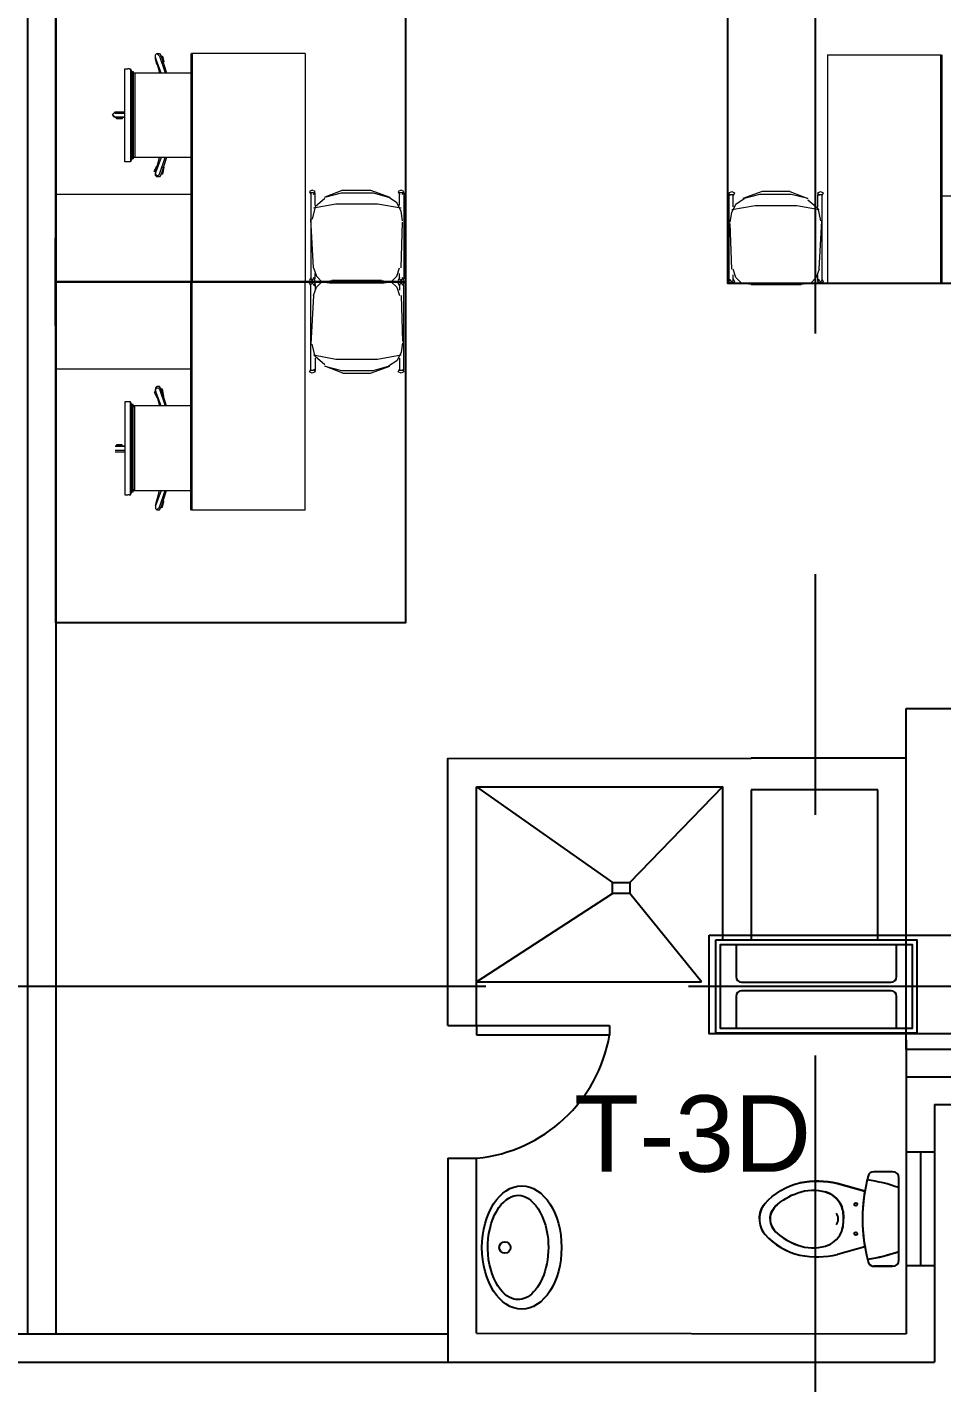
# Model space of a CAD drawing. Header units: millimetres. Extents: x 2148 to 2681, y 758 to 986.
# Drawn here: x 2610.419 to 2612.833, y 925.923 to 929.501 of the extents above; entities that cross this region are included whole.
import ezdxf

# ---------------------------------------------------------------- set-up
doc = ezdxf.new("R2010")
doc.units = ezdxf.units.MM
doc.linetypes.add('CENTER2', pattern=[28.575, 19.05, -3.175, 3.175, -3.175])
for name, color, linetype in [('0.1', 193, 'Continuous'), ('4', 4, 'Continuous'), ('at_Entity', 7, 'Continuous'), ('COLUMN', 7, 'Continuous'), ('D', 1, 'Continuous'), ('DR', 7, 'Continuous'), ('ELAYOUT', 4, 'Continuous'), ('HATCH', 8, 'Continuous'), ('S-COLS', 6, 'Continuous'), ('S_GRID LINES', 252, 'Continuous'), ('TEXT', 6, 'Continuous'), ('WLINE', 7, 'Continuous')]:
    doc.layers.add(name, color=color, linetype=linetype)
doc.styles.add('SWISS', font='swissl.ttf')

# ---------------------------------------------------------------- blocks, each defined once
blk = doc.blocks.new('wc1')
at = {"layer": '0.1'}
blk.add_line((-79404.0124, -2086.3263), (-79404.0124, -2086.3763), dxfattribs=at)
blk.add_arc((-79404.0275, -2086.3763), 0.0152, 285.1478, 0, dxfattribs=at)
at = {"layer": 'DR', "color": 7, "linetype": 'Continuous'}
for p, q in [((-79404.0286, -2086.3101), (-79404.2453, -2086.3101)), ((-79404.2616, -2086.3263), (-79404.2616, -2086.3763)), ((-79404.0124, -2086.3763), (-79404.0124, -2086.3263)), ((-79404.2103, -2086.3997), (-79404.2308, -2086.4716)), ((-79404.2308, -2086.4716), (-79404.2103, -2086.3997)), ((-79404.0636, -2086.3997), (-79404.0432, -2086.4716)), ((-79404.0636, -2086.3997), (-79404.0432, -2086.4716))]:
    blk.add_line(p, q, dxfattribs=at)
at = {"layer": 'DR', "color": 8, "linetype": 'Continuous'}
for points in [[(-79404.1374, -2086.6496, -0.187036), (-79404.1703, -2086.636, -0.115027), (-79404.2057, -2086.5766, -0.170967), (-79404.2084, -2086.5036, -0.209642), (-79404.1737, -2086.4624, -0.096036), (-79404.137, -2086.4557)], [(-79404.1366, -2086.6496, 0.187036), (-79404.1037, -2086.636, 0.115027), (-79404.0683, -2086.5766, 0.170967), (-79404.0655, -2086.5036, 0.209642), (-79404.1002, -2086.4624, 0.096036), (-79404.137, -2086.4557)]]:
    blk.add_lwpolyline(points, format="xyb", dxfattribs=at)
at = {"layer": 'DR', "color": 7, "linetype": 'Continuous'}
for points in [[(-79404.137, -2086.6776, -0.190094), (-79404.1772, -2086.6635, -0.160718), (-79404.2321, -2086.5709, -0.104398), (-79404.2308, -2086.4716, -0.104398)], [(-79404.137, -2086.6776, 0.190094), (-79404.0968, -2086.6635, 0.160718), (-79404.0418, -2086.5709, 0.104398), (-79404.0432, -2086.4716, 0.104398)]]:
    blk.add_lwpolyline(points, format="xyb", dxfattribs=at)
at = {"layer": 'DR', "color": 8, "linetype": 'Continuous'}
for centre in [(-79404.1757, -2086.4238), (-79404.0982, -2086.4238)]:
    blk.add_circle(centre, 0.00382, dxfattribs=at)
at = {"layer": 'DR', "color": 7, "linetype": 'Continuous'}
for centre, radius, start, end in [((-79404.2453, -2086.3263), 0.0163, 90, 180), ((-79404.0286, -2086.3263), 0.0163, 0, 90), ((-79404.2464, -2086.3763), 0.0152, 180, 254.8522), ((-79404.0275, -2086.3763), 0.0152, 256.925, 0), ((-79404.137, -2085.972), 0.434, 254.8522, 285.1478), ((-79403.9962, -2086.5245), 0.2404, 167.28, 191.1199), ((-79404.2777, -2086.5245), 0.2404, 348.8801, 12.72), ((-79404.2097, -2086.5339), 0.1719, 311.3231, 347.5875), ((-79404.1392, -2086.6196), 0.058, 228.4248, 272.2387), ((-79404.1347, -2086.6196), 0.058, 267.7613, 311.5752)]:
    blk.add_arc(centre, radius, start, end, dxfattribs=at)
at = {"layer": 'DR', "color": 8, "linetype": 'Continuous'}
for centre, radius, start, end in [((-79403.801, -2086.4591), 0.4444, 160.4095, 171.5049), ((-79404.4701, -2086.4591), 0.4444, 8.5829, 19.5905), ((-79404.4701, -2086.4591), 0.4444, 8.8088, 19.5905), ((-79404.137, -2085.972), 0.434, 260.2675, 279.7325), ((-79404.138, -2086.5538), 0.0982, 89.4176, 111.3602), ((-79404.136, -2086.5538), 0.0982, 68.6398, 90.5824), ((-79404.1441, -2086.5226), 0.0671, 116.2125, 163.5731), ((-79404.137, -2086.4916), 0.0216, 48.929, 131.071), ((-79404.1298, -2086.5226), 0.0671, 16.4269, 63.7875), ((-79404.1704, -2086.5362), 0.1098, 338.4444, 17.252), ((-79404.2135, -2086.5303), 0.1524, 318.446, 342.3404), ((-79404.1363, -2086.6004), 0.0492, 219.0871, 269.204), ((-79404.1377, -2086.6004), 0.0492, 270.796, 320.9129)]:
    blk.add_arc(centre, radius, start, end, dxfattribs=at)

msp = doc.modelspace()

# ---------------------------------------------------------------- linework, layer by layer
at = {"layer": '4', "color": 4, "lineweight": -3, "ltscale": 0.05}
for p, q in [((2611.6042695, 926.054311), (2612.738657, 926.0526861)), ((2611.5292695, 925.9776861), (2612.813657, 925.9776861))]:
    msp.add_line(p, q, dxfattribs=at)
at = {"layer": 'at_Entity', "color": 0, "lineweight": 15}
for p, q in [((2610.7573083, 929.4279329, 0), (2610.7609688, 929.4315927, 0)), ((2610.7573083, 929.4279329, 0), (2610.7609688, 929.4315927, 0)), ((2610.7609688, 929.4315927, 0), (2610.7682885, 929.4315927, 0)), ((2610.7609688, 929.4315927, 0), (2610.7646286, 929.4279329, 0)), ((2610.7682885, 929.4315927, 0), (2610.7719483, 929.4242731, 0)), ((2611.1525876, 929.4320226, 0), (2610.8524686, 929.4320226, 0)), ((2611.1525876, 929.4320226, 0), (2611.1525876, 928.8293039, 0)), ((2610.7573083, 929.4206132, 0), (2610.7573083, 929.4279329, 0)), ((2610.7573083, 929.4242731, 0), (2610.7573083, 929.4279329, 0)), ((2610.7719483, 929.3803531, 0), (2610.7573083, 929.4206132, 0)), ((2610.7573083, 929.4206132, 0), (2610.7682885, 929.3803531, 0)), ((2610.7573083, 929.4169534, 0), (2610.7573083, 929.4206132, 0)), ((2610.7609688, 929.4023134, 0), (2610.7573083, 929.4169534, 0)), ((2610.7646286, 929.4023134, 0), (2610.7609688, 929.4023134, 0)), ((2610.7646286, 929.4279329, 0), (2610.7682885, 929.4242731, 0)), ((2610.7682885, 929.4242731, 0), (2610.7829285, 929.3803531, 0)), ((2610.7719483, 929.4242731, 0), (2610.7865883, 929.3803531, 0)), ((2610.7719483, 929.4242731, 0), (2610.7756088, 929.4242731, 0)), ((2610.7756088, 929.4242731, 0), (2610.7792686, 929.4096331, 0)), ((2610.7792686, 929.4096331, 0), (2610.7756088, 929.4059732, 0)), ((2612.5309097, 929.4283839, 0), (2612.8310287, 929.4283839, 0)), ((2612.5309097, 929.4283839, 0), (2612.5309097, 928.8256652, 0)), ((2610.6767887, 929.3840129, 0), (2610.6767887, 929.3913332, 0)), ((2610.6767887, 929.3913332, 0), (2610.684109, 929.3913332, 0)), ((2610.6767887, 929.1534334, 0), (2610.6767887, 929.3840129, 0)), ((2610.6877688, 929.3913332, 0), (2610.684109, 929.3913332, 0)), ((2610.6877688, 929.3913332, 0), (2610.6914286, 929.3913332, 0)), ((2610.6914286, 929.3913332, 0), (2610.6950885, 929.3840129, 0)), ((2610.6914286, 929.3913332, 0), (2610.6914286, 929.1461137, 0)), ((2610.6950885, 929.3840129, 0), (2610.6950885, 929.1534334, 0)), ((2610.6950885, 929.3840129, 0), (2610.6987483, 929.3840129, 0)), ((2610.6987483, 929.3840129, 0), (2610.6987483, 929.1534334, 0)), ((2610.6987483, 929.3766932, 0), (2610.6987483, 929.3803531, 0)), ((2610.6987483, 929.3803531, 0), (2610.7024088, 929.3803531, 0)), ((2610.7024088, 929.3803531, 0), (2610.7024088, 929.1570933, 0)), ((2610.7024088, 929.3803531, 0), (2610.8488082, 929.3803531, 0)), ((2610.6475087, 929.2742132, 0), (2610.6438488, 929.2705534, 0)), ((2610.6438488, 929.2705534, 0), (2610.6475087, 929.2742132, 0)), ((2610.6438488, 929.2705534, 0), (2610.6475087, 929.2668936, 0)), ((2610.6475087, 929.2632331, 0), (2610.6438488, 929.2705534, 0)), ((2610.6475087, 929.2742132, 0), (2610.6511685, 929.2778731, 0)), ((2610.6511685, 929.2742132, 0), (2610.6475087, 929.2742132, 0)), ((2610.6475087, 929.2668936, 0), (2610.6511685, 929.2632331, 0)), ((2610.6511685, 929.2632331, 0), (2610.6475087, 929.2632331, 0)), ((2610.6511685, 929.2778731, 0), (2610.6767887, 929.2778731, 0)), ((2610.6511685, 929.2742132, 0), (2610.6767887, 929.2742132, 0)), ((2610.6767887, 929.2632331, 0), (2610.6511685, 929.2632331, 0)), ((2610.6511685, 929.2632331, 0), (2610.6767887, 929.2632331, 0)), ((2610.654829, 929.2778731, 0), (2610.669469, 929.2778731, 0)), ((2610.654829, 929.2595732, 0), (2610.654829, 929.2632331, 0)), ((2610.669469, 929.2595732, 0), (2610.654829, 929.2595732, 0)), ((2610.669469, 929.2632331, 0), (2610.669469, 929.2595732, 0)), ((2610.6767887, 929.1461137, 0), (2610.6767887, 929.1534334, 0)), ((2610.684109, 929.1461137, 0), (2610.6767887, 929.1461137, 0)), ((2610.6877688, 929.1461137, 0), (2610.684109, 929.1461137, 0)), ((2610.6914286, 929.1461137, 0), (2610.6877688, 929.1461137, 0)), ((2610.6950885, 929.1534334, 0), (2610.6914286, 929.1461137, 0)), ((2610.6987483, 929.1534334, 0), (2610.6950885, 929.1534334, 0)), ((2610.6987483, 929.1570933, 0), (2610.6987483, 929.1607537, 0)), ((2610.7024088, 929.1570933, 0), (2610.6987483, 929.1570933, 0)), ((2610.8488082, 929.1570933, 0), (2610.7024088, 929.1570933, 0)), ((2610.7719483, 929.1570933, 0), (2610.7573083, 929.1168337, 0)), ((2610.7573083, 929.1168337, 0), (2610.7682885, 929.1570933, 0)), ((2610.7682885, 929.1131739, 0), (2610.7829285, 929.1570933, 0)), ((2610.7865883, 929.1570933, 0), (2610.7719483, 929.1131739, 0)), ((2610.7536485, 929.1204936, 0), (2610.7609688, 929.1351336, 0)), ((2610.7573083, 929.1204936, 0), (2610.7536485, 929.1204936, 0)), ((2610.7573083, 929.1095134, 0), (2610.7573083, 929.1168337, 0)), ((2610.7573083, 929.1168337, 0), (2610.7573083, 929.1131739, 0)), ((2610.7573083, 929.1131739, 0), (2610.7609688, 929.1095134, 0)), ((2610.7609688, 929.1058536, 0), (2610.7573083, 929.1095134, 0)), ((2610.7609688, 929.1351336, 0), (2610.7646286, 929.1351336, 0)), ((2610.7609688, 929.1095134, 0), (2610.7646286, 929.1095134, 0)), ((2610.7646286, 929.1095134, 0), (2610.7682885, 929.1131739, 0)), ((2610.7719483, 929.1131739, 0), (2610.7682885, 929.1058536, 0)), ((2610.7756088, 929.1131739, 0), (2610.7719483, 929.1131739, 0)), ((2610.7756088, 929.1314737, 0), (2610.7792686, 929.1314737, 0)), ((2610.7792686, 929.1314737, 0), (2610.7756088, 929.1131739, 0)), ((2610.7682885, 929.1058536, 0), (2610.7609688, 929.1058536, 0)), ((2610.8524686, 929.0598834, 0), (2610.4941399, 929.0598834, 0)), ((2611.1711438, 929.0708636, 0), (2611.1638235, 929.0672037, 0)), ((2611.1638235, 929.0672037, 0), (2611.167484, 929.059884, 0)), ((2611.167484, 929.0635439, 0), (2611.167484, 928.8366242, 0)), ((2611.1748037, 929.0635439, 0), (2611.167484, 929.0635439, 0)), ((2611.1784635, 929.0672037, 0), (2611.1711438, 929.0708636, 0)), ((2611.1748037, 929.059884, 0), (2611.1784635, 929.0672037, 0)), ((2611.1784635, 929.030604, 0), (2611.1784635, 929.0635439, 0)), ((2611.2040837, 929.0489039, 0), (2611.1784635, 929.0269436, 0)), ((2611.2516635, 929.0708636, 0), (2611.2040837, 929.0525637, 0)), ((2611.2040837, 929.0525637, 0), (2611.2480037, 929.0635439, 0)), ((2611.2480037, 929.0635439, 0), (2611.3321832, 929.0635439, 0)), ((2611.2516635, 929.0708636, 0), (2611.3248635, 929.0708636, 0)), ((2611.3248635, 929.0708636, 0), (2611.3761032, 929.0525637, 0)), ((2611.3321832, 929.0635439, 0), (2611.3724433, 929.0525637, 0)), ((2611.394403, 929.0379237, 0), (2611.3724433, 929.0525637, 0)), ((2611.4053832, 929.0159641, 0), (2611.394403, 929.0379237, 0)), ((2611.4053832, 929.0708636, 0), (2611.3980635, 929.0672037, 0)), ((2611.3980635, 929.0672037, 0), (2611.4017233, 929.059884, 0)), ((2611.4017233, 929.030604, 0), (2611.4017233, 929.0635439, 0)), ((2611.409043, 929.0635439, 0), (2611.4017233, 929.0635439, 0)), ((2611.4127035, 929.0672037, 0), (2611.4053832, 929.0708636, 0)), ((2611.409043, 929.059884, 0), (2611.4127035, 929.0672037, 0)), ((2611.4127035, 929.0635439, 0), (2611.4127035, 928.8366242, 0)), ((2612.2707939, 929.063565, 0), (2612.2781142, 929.0672249, 0)), ((2612.2744543, 929.0562453, 0), (2612.2707939, 929.063565, 0)), ((2612.2707939, 929.0599052, 0), (2612.2707939, 928.8329855, 0)), ((2612.2744543, 929.0599052, 0), (2612.281774, 929.0599052, 0)), ((2612.2781142, 929.0672249, 0), (2612.2854339, 929.063565, 0)), ((2612.2854339, 929.063565, 0), (2612.281774, 929.0562453, 0)), ((2612.281774, 929.0269653, 0), (2612.281774, 929.0599052, 0)), ((2612.2890943, 929.034285, 0), (2612.311054, 929.048925, 0)), ((2612.3586339, 929.0672249, 0), (2612.3073942, 929.048925, 0)), ((2612.3513142, 929.0599052, 0), (2612.311054, 929.048925, 0)), ((2612.4354937, 929.0599052, 0), (2612.3513142, 929.0599052, 0)), ((2612.4318338, 929.0672249, 0), (2612.3586339, 929.0672249, 0)), ((2612.4318338, 929.0672249, 0), (2612.4794137, 929.048925, 0)), ((2612.4794137, 929.048925, 0), (2612.4354937, 929.0599052, 0)), ((2612.4794137, 929.0452652, 0), (2612.5050338, 929.0233049, 0)), ((2612.5050338, 929.063565, 0), (2612.5123535, 929.0672249, 0)), ((2612.5086937, 929.0562453, 0), (2612.5050338, 929.063565, 0)), ((2612.5050338, 929.0269653, 0), (2612.5050338, 929.0599052, 0)), ((2612.5086937, 929.0599052, 0), (2612.5160134, 929.0599052, 0)), ((2612.5123535, 929.0672249, 0), (2612.5196738, 929.063565, 0)), ((2612.5196738, 929.063565, 0), (2612.5160134, 929.0562453, 0)), ((2612.5160134, 929.0599052, 0), (2612.5160134, 928.8329855, 0)), ((2612.8310287, 929.0562447, 0), (2613.1893575, 929.0562447, 0)), ((2611.1784635, 929.0269436, 0), (2611.1711438, 928.9940037, 0)), ((2611.2333637, 929.0342639, 0), (2611.1748037, 929.0232837, 0)), ((2611.3431633, 929.0342639, 0), (2611.2333637, 929.0342639, 0)), ((2611.4053832, 929.0232837, 0), (2611.3431633, 929.0342639, 0)), ((2611.409043, 928.9903439, 0), (2611.4053832, 929.0159641, 0)), ((2612.2744543, 928.9867052, 0), (2612.2781142, 929.0123253, 0)), ((2612.2781142, 929.0123253, 0), (2612.2890943, 929.034285, 0)), ((2612.2781142, 929.019645, 0), (2612.340334, 929.0306252, 0)), ((2612.340334, 929.0306252, 0), (2612.4501337, 929.0306252, 0)), ((2612.4501337, 929.0306252, 0), (2612.5086937, 929.019645, 0)), ((2612.5050338, 929.0233049, 0), (2612.5123535, 928.990365, 0)), ((2611.1748037, 928.8659042, 0), (2611.167484, 928.9940037, 0)), ((2611.4053832, 928.8659042, 0), (2611.409043, 928.9866841, 0)), ((2612.2781142, 928.8622655, 0), (2612.2744543, 928.9830453, 0)), ((2612.5086937, 928.8622655, 0), (2612.5160134, 928.990365, 0)), ((2611.1748037, 928.8659042, 0), (2611.182124, 928.8439439, 0)), ((2611.394403, 928.8439439, 0), (2611.4017233, 928.8659042, 0)), ((2612.2890943, 928.8403052, 0), (2612.281774, 928.8622655, 0)), ((2612.5086937, 928.8622655, 0), (2612.5013734, 928.8403052, 0)), ((2611.1525876, 928.8293039, 0), (2610.4941399, 928.8293039, 0)), ((2611.1525876, 928.2266058, 0), (2611.1525876, 928.8293244, 0)), ((2611.167484, 928.8402841, 0), (2611.1638235, 928.8329644, 0)), ((2611.1638235, 928.8329644, 0), (2611.1711438, 928.8293039, 0)), ((2611.1638235, 928.8256639, 0), (2611.1711438, 928.8293244, 0)), ((2611.167484, 928.8183442, 0), (2611.1638235, 928.8256639, 0)), ((2611.167484, 928.8366242, 0), (2611.1711438, 928.8329644, 0)), ((2611.167484, 928.8220041, 0), (2611.1711438, 928.8256639, 0)), ((2611.167484, 928.5950844, 0), (2611.167484, 928.8220041, 0)), ((2611.1711438, 928.8329644, 0), (2611.1748037, 928.8366242, 0)), ((2611.1711438, 928.8293039, 0), (2611.1784635, 928.8329644, 0)), ((2611.1711438, 928.8293244, 0), (2611.1784635, 928.8256639, 0)), ((2611.1711438, 928.8256639, 0), (2611.1748037, 928.8220041, 0)), ((2611.1784635, 928.8329644, 0), (2611.1748037, 928.8402841, 0)), ((2611.1784635, 928.8256639, 0), (2611.1748037, 928.8183442, 0)), ((2611.1784635, 928.8366242, 0), (2611.1784635, 928.8512642, 0)), ((2611.1784635, 928.8220041, 0), (2611.1784635, 928.8073641, 0)), ((2611.182124, 928.8439439, 0), (2611.1967634, 928.8293039, 0)), ((2611.182124, 928.8146844, 0), (2611.1967634, 928.8293244, 0)), ((2611.1967634, 928.8293244, 0), (2611.2223835, 928.8329842, 0)), ((2611.1967634, 928.8293039, 0), (2611.2223835, 928.8256441, 0)), ((2611.3541435, 928.8329842, 0), (2611.2223835, 928.8329842, 0)), ((2611.3541435, 928.8256441, 0), (2611.2223835, 928.8256441, 0)), ((2611.3541435, 928.8329842, 0), (2611.379763, 928.8293244, 0)), ((2611.3541435, 928.8256441, 0), (2611.379763, 928.8293039, 0)), ((2611.379763, 928.8293039, 0), (2611.394403, 928.8439439, 0)), ((2611.379763, 928.8293244, 0), (2611.394403, 928.8146844, 0)), ((2611.4017233, 928.8402841, 0), (2611.3980635, 928.8329644, 0)), ((2611.3980635, 928.8329644, 0), (2611.4053832, 928.8293039, 0)), ((2611.3980635, 928.8256639, 0), (2611.4053832, 928.8293244, 0)), ((2611.4017233, 928.8183442, 0), (2611.3980635, 928.8256639, 0)), ((2611.4017233, 928.8366242, 0), (2611.4017233, 928.8512642, 0)), ((2611.4017233, 928.8366242, 0), (2611.4053832, 928.8329644, 0)), ((2611.4017233, 928.8220041, 0), (2611.4053832, 928.8256639, 0)), ((2611.4017233, 928.8220041, 0), (2611.4017233, 928.8073641, 0)), ((2611.4053832, 928.8329644, 0), (2611.409043, 928.8366242, 0)), ((2611.4053832, 928.8293039, 0), (2611.4127035, 928.8329644, 0)), ((2611.4053832, 928.8293244, 0), (2611.4127035, 928.8256639, 0)), ((2611.4053832, 928.8256639, 0), (2611.409043, 928.8220041, 0)), ((2611.4127035, 928.8329644, 0), (2611.409043, 928.8402841, 0)), ((2611.4127035, 928.8256639, 0), (2611.409043, 928.8183442, 0)), ((2611.4127035, 928.5950844, 0), (2611.4127035, 928.8220041, 0)), ((2612.2707939, 928.8293257, 0), (2612.2744543, 928.8366454, 0)), ((2612.2781142, 928.8256652, 0), (2612.2707939, 928.8293257, 0)), ((2612.2781142, 928.8293257, 0), (2612.2744543, 928.8329855, 0)), ((2612.281774, 928.8329855, 0), (2612.2781142, 928.8293257, 0)), ((2612.2854339, 928.8293257, 0), (2612.2781142, 928.8256652, 0)), ((2612.281774, 928.8329855, 0), (2612.281774, 928.8476255, 0)), ((2612.281774, 928.8366454, 0), (2612.2854339, 928.8293257, 0)), ((2612.3037343, 928.8256652, 0), (2612.2890943, 928.8403052, 0)), ((2612.3293539, 928.8220054, 0), (2612.3037343, 928.8256652, 0)), ((2612.3293539, 928.8220054, 0), (2612.4611138, 928.8220054, 0)), ((2612.486734, 928.8256652, 0), (2612.4611138, 928.8220054, 0)), ((2612.5013734, 928.8403052, 0), (2612.486734, 928.8256652, 0)), ((2612.5050338, 928.8329855, 0), (2612.5050338, 928.8476255, 0)), ((2612.5050338, 928.8293257, 0), (2612.5086937, 928.8366454, 0)), ((2612.5123535, 928.8256652, 0), (2612.5050338, 928.8293257, 0)), ((2612.5123535, 928.8293257, 0), (2612.5086937, 928.8329855, 0)), ((2612.5160134, 928.8329855, 0), (2612.5123535, 928.8293257, 0)), ((2612.5196738, 928.8293257, 0), (2612.5123535, 928.8256652, 0)), ((2612.5160134, 928.8366454, 0), (2612.5196738, 928.8293257, 0)), ((2612.5309097, 928.8256652, 0), (2613.1893575, 928.8256652, 0)), ((2611.1748037, 928.7927241, 0), (2611.167484, 928.6646246, 0)), ((2611.1748037, 928.7927241, 0), (2611.182124, 928.8146844, 0)), ((2611.394403, 928.8146844, 0), (2611.4017233, 928.7927241, 0)), ((2611.4053832, 928.7927241, 0), (2611.409043, 928.6719443, 0)), ((2611.1784635, 928.6316847, 0), (2611.1711438, 928.6646246, 0)), ((2611.409043, 928.6682844, 0), (2611.4053832, 928.6426643, 0)), ((2611.2333637, 928.6243644, 0), (2611.1748037, 928.6353446, 0)), ((2611.2040837, 928.6097244, 0), (2611.1784635, 928.6316847, 0)), ((2611.1784635, 928.6280243, 0), (2611.1784635, 928.5950844, 0)), ((2611.3431633, 928.6243644, 0), (2611.2333637, 928.6243644, 0)), ((2611.4053832, 928.6353446, 0), (2611.3431633, 928.6243644, 0)), ((2611.394403, 928.6207046, 0), (2611.3724433, 928.6060646, 0)), ((2611.4053832, 928.6426643, 0), (2611.394403, 928.6207046, 0)), ((2611.4017233, 928.6280243, 0), (2611.4017233, 928.5950844, 0)), ((2610.8524686, 928.5987449, 0), (2610.4941399, 928.5987449, 0)), ((2611.1638235, 928.5914246, 0), (2611.167484, 928.5987443, 0)), ((2611.1711438, 928.5877648, 0), (2611.1638235, 928.5914246, 0)), ((2611.1748037, 928.5950844, 0), (2611.167484, 928.5950844, 0)), ((2611.1784635, 928.5914246, 0), (2611.1711438, 928.5877648, 0)), ((2611.1748037, 928.5987443, 0), (2611.1784635, 928.5914246, 0)), ((2611.2040837, 928.6060646, 0), (2611.2480037, 928.5950844, 0)), ((2611.2516635, 928.5877648, 0), (2611.2040837, 928.6060646, 0)), ((2611.2480037, 928.5950844, 0), (2611.3321832, 928.5950844, 0)), ((2611.2516635, 928.5877648, 0), (2611.3248635, 928.5877648, 0)), ((2611.3248635, 928.5877648, 0), (2611.3761032, 928.6060646, 0)), ((2611.3321832, 928.5950844, 0), (2611.3724433, 928.6060646, 0)), ((2611.3980635, 928.5914246, 0), (2611.4017233, 928.5987443, 0)), ((2611.4053832, 928.5877648, 0), (2611.3980635, 928.5914246, 0)), ((2611.409043, 928.5950844, 0), (2611.4017233, 928.5950844, 0)), ((2611.4127035, 928.5914246, 0), (2611.4053832, 928.5877648, 0)), ((2611.409043, 928.5987443, 0), (2611.4127035, 928.5914246, 0)), ((2610.7573083, 928.5381348, 0), (2610.7536485, 928.5381348, 0)), ((2610.7536485, 928.5381348, 0), (2610.7609688, 928.5234948, 0)), ((2610.7609688, 928.5527747, 0), (2610.7573083, 928.5491149, 0)), ((2610.7573083, 928.5491149, 0), (2610.7573083, 928.5417946, 0)), ((2610.7573083, 928.5454544, 0), (2610.7609688, 928.5491149, 0)), ((2610.7573083, 928.5417946, 0), (2610.7573083, 928.5454544, 0)), ((2610.7719483, 928.5015351, 0), (2610.7573083, 928.5417946, 0)), ((2610.7573083, 928.5417946, 0), (2610.7682885, 928.5015351, 0)), ((2610.7682885, 928.5527747, 0), (2610.7609688, 928.5527747, 0)), ((2610.7609688, 928.5491149, 0), (2610.7646286, 928.5491149, 0)), ((2610.7646286, 928.5491149, 0), (2610.7682885, 928.5454544, 0)), ((2610.7719483, 928.5454544, 0), (2610.7682885, 928.5527747, 0)), ((2610.7682885, 928.5454544, 0), (2610.7829285, 928.5015351, 0)), ((2610.7865883, 928.5015351, 0), (2610.7719483, 928.5454544, 0)), ((2610.7756088, 928.5454544, 0), (2610.7719483, 928.5454544, 0)), ((2610.7792686, 928.5271546, 0), (2610.7756088, 928.5454544, 0)), ((2610.684109, 928.5125146, 0), (2610.6767887, 928.5125146, 0)), ((2610.6767887, 928.5125146, 0), (2610.6767887, 928.5051949, 0)), ((2610.6767887, 928.5051949, 0), (2610.6767887, 928.2746154, 0)), ((2610.6877688, 928.5125146, 0), (2610.684109, 928.5125146, 0)), ((2610.6914286, 928.5125146, 0), (2610.6877688, 928.5125146, 0)), ((2610.6950885, 928.5051949, 0), (2610.6914286, 928.5125146, 0)), ((2610.6914286, 928.2672951, 0), (2610.6914286, 928.5125146, 0)), ((2610.6950885, 928.2746154, 0), (2610.6950885, 928.5051949, 0)), ((2610.6987483, 928.5051949, 0), (2610.6950885, 928.5051949, 0)), ((2610.6987483, 928.2746154, 0), (2610.6987483, 928.5051949, 0)), ((2610.7024088, 928.5015351, 0), (2610.6987483, 928.5015351, 0)), ((2610.6987483, 928.5015351, 0), (2610.6987483, 928.4978746, 0)), ((2610.7024088, 928.2782753, 0), (2610.7024088, 928.5015351, 0)), ((2610.8488082, 928.5015351, 0), (2610.7024088, 928.5015351, 0)), ((2610.7609688, 928.5234948, 0), (2610.7646286, 928.5234948, 0)), ((2610.7756088, 928.5271546, 0), (2610.7792686, 928.5271546, 0)), ((2610.6767887, 928.3953952, 0), (2610.6511685, 928.3953952, 0)), ((2610.6511685, 928.3953952, 0), (2610.6767887, 928.3953952, 0)), ((2610.669469, 928.3990551, 0), (2610.654829, 928.3990551, 0)), ((2610.654829, 928.3990551, 0), (2610.654829, 928.3953952, 0)), ((2610.669469, 928.3953952, 0), (2610.669469, 928.3990551, 0)), ((2610.6511685, 928.3844151, 0), (2610.6767887, 928.3844151, 0)), ((2610.6511685, 928.3807552, 0), (2610.6767887, 928.3807552, 0)), ((2610.654829, 928.3807552, 0), (2610.669469, 928.3807552, 0)), ((2610.6767887, 928.2746154, 0), (2610.6767887, 928.2672951, 0)), ((2610.6767887, 928.2672951, 0), (2610.684109, 928.2672951, 0)), ((2610.6877688, 928.2672951, 0), (2610.684109, 928.2672951, 0)), ((2610.6877688, 928.2672951, 0), (2610.6914286, 928.2672951, 0)), ((2610.6914286, 928.2672951, 0), (2610.6950885, 928.2746154, 0)), ((2610.6950885, 928.2746154, 0), (2610.6987483, 928.2746154, 0)), ((2610.6987483, 928.2819351, 0), (2610.6987483, 928.2782753, 0)), ((2610.6987483, 928.2782753, 0), (2610.7024088, 928.2782753, 0)), ((2610.7024088, 928.2782753, 0), (2610.8488082, 928.2782753, 0)), ((2610.7719483, 928.2782753, 0), (2610.7573083, 928.2380151, 0)), ((2610.7573083, 928.2380151, 0), (2610.7682885, 928.2782753, 0)), ((2610.7609688, 928.256315, 0), (2610.7573083, 928.241675, 0)), ((2610.7646286, 928.256315, 0), (2610.7609688, 928.256315, 0)), ((2610.7682885, 928.2343553, 0), (2610.7829285, 928.2782753, 0)), ((2610.7719483, 928.2343553, 0), (2610.7865883, 928.2782753, 0)), ((2610.7792686, 928.2489953, 0), (2610.7756088, 928.2526551, 0)), ((2610.7573083, 928.241675, 0), (2610.7573083, 928.2380151, 0)), ((2610.7573083, 928.2380151, 0), (2610.7573083, 928.2306954, 0)), ((2610.7573083, 928.2343553, 0), (2610.7573083, 928.2306954, 0)), ((2610.7573083, 928.2306954, 0), (2610.7609688, 928.2270356, 0)), ((2610.7573083, 928.2306954, 0), (2610.7609688, 928.2270356, 0)), ((2610.7609688, 928.2270356, 0), (2610.7646286, 928.2306954, 0)), ((2610.7609688, 928.2270356, 0), (2610.7682885, 928.2270356, 0)), ((2610.7646286, 928.2306954, 0), (2610.7682885, 928.2343553, 0)), ((2610.7682885, 928.2270356, 0), (2610.7719483, 928.2343553, 0)), ((2610.7719483, 928.2343553, 0), (2610.7756088, 928.2343553, 0)), ((2610.7756088, 928.2343553, 0), (2610.7792686, 928.2489953, 0)), ((2611.1525876, 928.2266058, 0), (2610.8524686, 928.2266058, 0)), ((2611.1525876, 927.9293244, 0), (2610.4941399, 927.9293244, 0))]:
    msp.add_line(p, q, dxfattribs=at)
at = {"layer": 'at_Entity', "color": 0, "lineweight": 35}
for p, q in [((2610.8524686, 929.4320226, 0), (2610.8524686, 928.8293039, 0)), ((2612.8310287, 929.4283839, 0), (2612.8310287, 928.8256652, 0)), ((2610.4941399, 928.7140142, 0), (2610.4941399, 928.9445937, 0)), ((2610.8524686, 928.2266058, 0), (2610.8524686, 928.8293244, 0))]:
    msp.add_line(p, q, dxfattribs=at)
at = {"layer": 'COLUMN', "color": 4, "lineweight": -3, "ltscale": 0.05, "elevation": 0}
msp.add_lwpolyline([(2612.236025, 927.092301), (2612.766993, 927.092301), (2612.766993, 926.846321), (2612.236025, 926.846321)], close=True, dxfattribs=at)
at = {"layer": 'COLUMN', "color": 2, "lineweight": -3, "ltscale": 0.05, "elevation": 0}
msp.add_lwpolyline([(2612.248525, 927.079801), (2612.754493, 927.079801), (2612.754493, 926.858821), (2612.248525, 926.858821)], close=True, dxfattribs=at)
at = {"layer": 'D', "ltscale": 0.5}
for p, q in [((2610.4191399, 930.7050304, 0), (2610.4191399, 926.0530923, 0)), ((2610.4941399, 930.6299737, 0), (2610.4941399, 926.0530923, 0)), ((2610.4941399, 930.6299737, 0), (2610.4941399, 926.0530923, 0)), ((2612.738657, 926.5327164), (2612.813657, 926.5327164)), ((2612.776157, 926.5327164), (2612.776157, 926.2327164)), ((2612.738657, 926.2327164), (2612.813657, 926.2327164))]:
    msp.add_line(p, q, dxfattribs=at)
at = {"layer": 'D', "ltscale": 0.5, "elevation": 0}
for points in [[(2611.416811, 929.7293039), (2611.416811, 928.8293039), (2610.4941399, 928.8293039), (2610.4941399, 929.7293039)], [(2612.2666863, 929.7256652), (2612.2666863, 928.8256652), (2613.1893575, 928.8256652), (2613.1893575, 929.7256652)], [(2611.416811, 928.8293244), (2611.416811, 927.9293244), (2610.4941399, 927.9293244), (2610.4941399, 928.8293244)], [(2612.738657, 927.7030923), (2613.9226946, 927.7030923), (2613.9226946, 926.8030923), (2612.738657, 926.8030923)]]:
    msp.add_lwpolyline(points, close=True, dxfattribs=at)
at = {"layer": 'D', "color": 8, "ltscale": 0.5, "elevation": 0}
msp.add_lwpolyline([(2612.2184489, 927.104801), (2615.4754649, 927.104801), (2615.4754649, 926.8444855), (2612.2184489, 926.8444855)], close=True, dxfattribs=at)
at = {"layer": 'DR', "ltscale": 10}
for p, q in [((2611.6042695, 926.9818786), (2612.198525, 926.9818786, 0)), ((2611.6057235, 926.8662792), (2611.9557235, 926.8662792)), ((2611.6057235, 926.8412792), (2611.6057235, 926.8662792)), ((2611.9557235, 926.8662792), (2611.9557235, 926.8412792)), ((2611.9557235, 926.8412792), (2611.6057235, 926.8412792)), ((2612.738657, 926.8276861), (2612.738657, 926.0526861)), ((2612.738657, 926.7309359), (2615.4740121, 926.7309359)), ((2612.813657, 926.6575608), (2612.813657, 925.9776861)), ((2612.813657, 926.6575608), (2615.5489447, 926.6575608)), ((2603.264047, 926.0526861), (2611.5292695, 926.0526861)), ((2603.189047, 925.9776861), (2612.813657, 925.9776861))]:
    msp.add_line(p, q, dxfattribs=at)
msp.add_ellipse((2611.7239893, 926.2805254, 0), major_axis=(0, 0.1626363), ratio=0.645824555, start_param=3.141592654, end_param=9.424777961, dxfattribs=at)
at = {"layer": 'ELAYOUT', "ltscale": 10}
for p, q in [((2612.738657, 927.5716775), (2612.3292695, 927.5716775)), ((2612.738657, 926.846321), (2612.738657, 927.5716775)), ((2611.6042695, 926.8662792), (2611.6042695, 927.496455)), ((2612.663657, 927.4887493), (2612.3292695, 927.4887493)), ((2612.663657, 927.092301), (2612.663657, 927.4887493)), ((2611.5292695, 926.5162792), (2611.5292695, 925.9776861)), ((2611.6042695, 926.054311), (2611.6042695, 926.5162792))]:
    msp.add_line(p, q, dxfattribs=at)
at = {"layer": 'ELAYOUT', "linetype": 'ByBlock', "ltscale": 0.5}
for p, q in [((2611.5292695, 926.8662792), (2611.6057235, 926.8662792)), ((2611.5292695, 926.5162792), (2611.6057235, 926.5162792))]:
    msp.add_line(p, q, dxfattribs=at)
at = {"layer": 'ELAYOUT', "ltscale": 10}
for points in [[(2611.5292695, 926.8662792), (2611.5292695, 927.5714286), (2612.3292695, 927.5716775)], [(2611.6042695, 927.496455), (2612.2542695, 927.496653), (2612.2542695, 927.092301)], [(2612.3292695, 927.4887493), (2612.3292695, 927.092301)]]:
    msp.add_lwpolyline(points, dxfattribs=at)
at = {"layer": 'HATCH', "linetype": 'ByBlock', "ltscale": 0.5}
for p, q in [((2611.6042695, 927.496455), (2611.9638289, 927.2437246)), ((2612.2537826, 927.4966528), (2612.0089486, 927.2437246)), ((2611.6042695, 926.9818786), (2611.9638289, 927.2146824)), ((2612.198525, 926.9818786, 0), (2612.0089486, 927.2146824))]:
    msp.add_line(p, q, dxfattribs=at)
msp.add_lwpolyline([(2611.9638289, 927.2146824), (2611.9638289, 927.2437246), (2612.0089486, 927.2437246), (2612.0089486, 927.2146824)], close=True, dxfattribs=at)
msp.add_circle((2611.6795426, 926.2805254, 0), 0.0149051, dxfattribs=at)
msp.add_arc((2611.566822, 926.9091346), 0.3947768, 275.6551314, 350.1026758, dxfattribs=at)
msp.add_open_spline([(2611.7143496, 926.1428891, 0), (2611.7275848, 926.1428891, 0), (2611.7417489, 926.1489562, 0), (2611.7690221, 926.1777643, 0), (2611.7811171, 926.2004889, 0), (2611.7946979, 926.254151, 0), (2611.7961959, 926.2848278, 0), (2611.7866794, 926.3491568, 0), (2611.7718879, 926.3807425, 0), (2611.7371473, 926.4164474, 0), (2611.7198704, 926.4212388, 0), (2611.685639, 926.4119408, 0), (2611.6661049, 926.3949824, 0), (2611.6388919, 926.3380927, 0), (2611.6321051, 926.2994514, 0), (2611.6379335, 926.225924, 0), (2611.6505798, 926.1916716, 0), (2611.6823587, 926.1511396, 0), (2611.6991165, 926.1428891, 0), (2611.7143496, 926.1428891, 0)], degree=3, knots=[0, 0, 0, 0, 0.59865824, 0.59865824, 1.197316481, 1.197316481, 1.795974721, 1.795974721, 2.555610456, 2.555610456, 3.31524619, 3.31524619, 4.074881924, 4.074881924, 4.834517659, 4.834517659, 5.594153393, 5.594153393, 6.283185307, 6.283185307, 6.283185307, 6.283185307], dxfattribs=at)
at = {"layer": 'S-COLS', "elevation": 0}
msp.add_lwpolyline([(2612.754493, 926.969311), (2612.754493, 926.858821), (2612.713472, 926.858821), (2612.713472, 926.943403, 0.414213562), (2612.6989305, 926.9579445), (2612.3040875, 926.9579445, 0.414213562), (2612.289546, 926.943403), (2612.289546, 926.858821), (2612.248525, 926.858821), (2612.248525, 927.079801), (2612.289546, 927.079801), (2612.289546, 926.995219, 0.414213562), (2612.3040875, 926.9806775), (2612.6989305, 926.9806775, 0.414213562), (2612.713472, 926.995219), (2612.713472, 927.079801), (2612.754493, 927.079801), (2612.754493, 926.969311)], format="xyb", dxfattribs=at)
at = {"layer": 'S_GRID LINES', "linetype": 'CENTER2', "ltscale": 0.2}
for p, q in [((2612.4989709, 922.9776771, 0), (2612.4989709, 979.8917928, 0)), ((2657.3496173, 926.969311), (2595.7786652, 926.969311)), ((2657.2489709, 926.969311), (2595.7786652, 926.969311))]:
    msp.add_line(p, q, dxfattribs=at)

# ---------------------------------------------------------------- block references
at = {"layer": 'WLINE', "rotation": 270}
msp.add_blockref('wc1', (4699.0292202, -78477.7812133, 0), dxfattribs=at)

# ---------------------------------------------------------------- texts
at = {"layer": 'TEXT', "style": 'SWISS', "text_generation_flag": 6}
msp.add_text('T-3D', height=0.20172088, rotation=180, dxfattribs=at).set_placement((2611.8620649, 926.4804007, 0))

doc.saveas('drawing.dxf')
